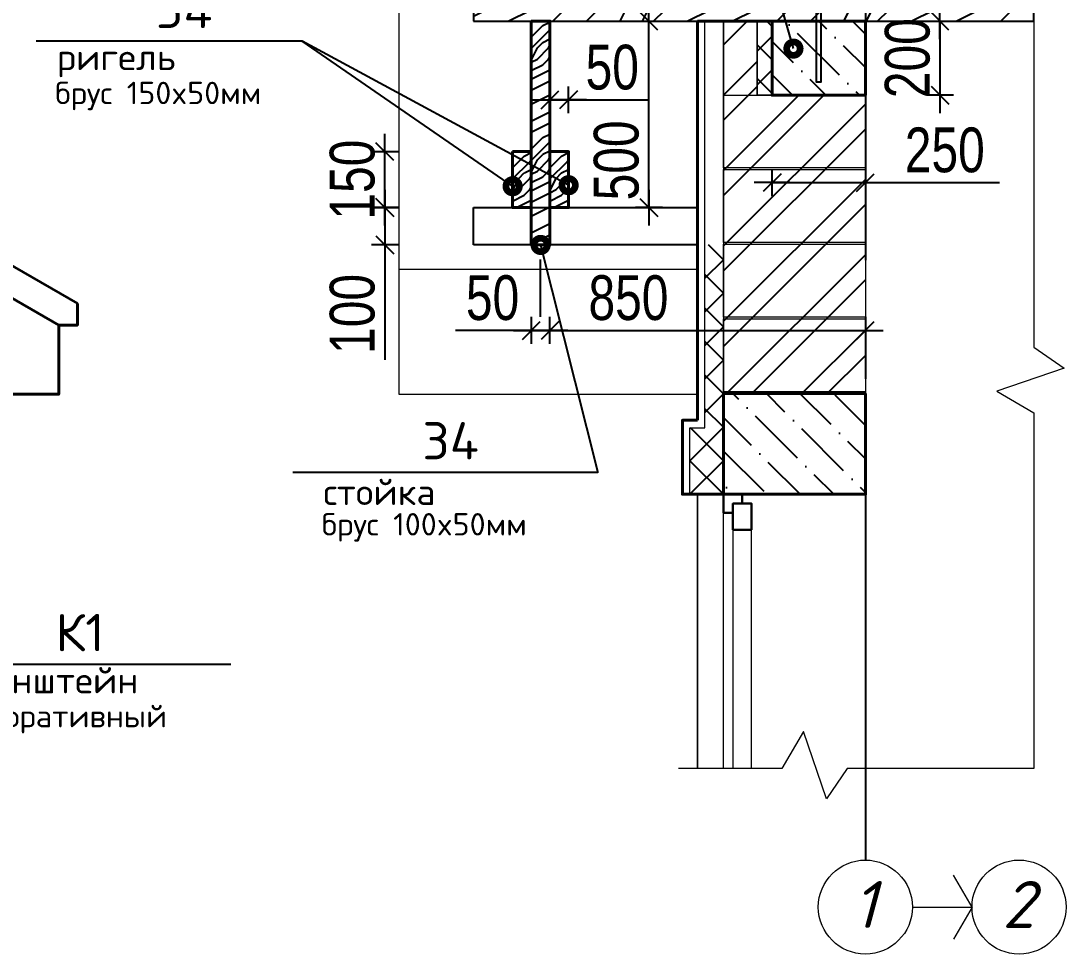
# Model space of a CAD drawing. Extents: x -12289450 to -10763036, y -7834513 to -6150123.
# Drawn here: x -10895488 to -10892687, y -7681558 to -7679057 of the extents above; entities that cross this region are included whole.
import ezdxf

# ---------------------------------------------------------------- set-up
doc = ezdxf.new("R2010")
doc.units = 0
doc.header["$LTSCALE"] = 25
doc.header["$PDMODE"] = 35
doc.linetypes.add('CENTER', pattern=[50.8, 31.75, -6.35, 6.35, -6.35])
doc.layers.get('DefPoints').update_dxf_attribs({"color": 10, "lineweight": 30})
for name, color, linetype in [('004-ВСПЛИНИИ', 15, 'Continuous'), ('005-РАЗМЕРЫ', 252, 'Continuous'), ('008-ШТРИХОВКА', 252, 'Continuous'), ('014-ОСИ', 251, 'CENTER'), ('Annotation - Text', 7, 'Continuous'), ('Крыши', 7, 'Continuous'), ('Примечания', 7, 'Continuous')]:
    doc.layers.add(name, color=color, linetype=linetype)
doc.layers.add('Окна ArchiCAD_Ном._пера__3', color=7, linetype='Continuous', lineweight=15, true_color=0xff6600)
for name, color, linetype, lineweight in [('Стена', 7, 'Continuous', 5), ('СТЕНЫ', 5, 'Continuous', 40), ('тонкий', 114, 'Continuous', 20)]:
    doc.layers.add(name, color=color, linetype=linetype, lineweight=lineweight)
doc.styles.add('gismo', font='isocpeui.ttf')
doc.styles.add('ROMANT', font='romant.shx', dxfattribs={"height": 2})
doc.styles.get("Standard").update_dxf_attribs({"font": 'arial.ttf'})
doc.styles.add('TXT0', font='txt', dxfattribs={"width": 0.8})
doc.dimstyles.new('Копия 3 РАЗМЕРЫ 3', dxfattribs={"dimscale": 30, "dimtxt": 4, "dimasz": 0.08, "dimexe": 0, "dimexo": 0, "dimgap": 0.9, "dimtad": 1, "dimdec": 0, "dimzin": 0, "dimdsep": 46, "dimtxsty": 'TXT0', "dimblk1": 'A8MITTA', "dimblk2": 'A8MITTA', "dimsah": 1, "dimcen": 0.3, "dimse1": 1, "dimse2": 1, "dimadec": 0, "dimazin": 0, "dimtp": 6, "dimtm": 6, "dimtfac": 1, "dimtdec": 0, "dimtofl": 0, "dimtmove": 0, "dimatfit": 3, "dimldrblk": 'A8MITTA', "dimfxl": 0, "dimtolj": 1, "dimtzin": 0, "dimarcsym": 0})

# ---------------------------------------------------------------- blocks, each defined once
blk = doc.blocks.new('A8MITTA', base_point=(3180, 3140))
for p, q in [((3180, 3155), (3180, 3125)), ((3160, 3140), (3200, 3140)), ((3170, 3130), (3190, 3150))]:
    blk.add_line(p, q)
blk = doc.blocks.new('*D1175')
at = {"layer": '005-РАЗМЕРЫ', "color": 0, "lineweight": -2, "ltscale": 4, "transparency": 16777216}
for p, q in [((-10894512.5, -7679560.2), (-10894512.5, -7679655.4)), ((-10894512.5, -7679657.8), (-10894512.5, -7679965.7))]:
    blk.add_line(p, q, dxfattribs=at)
at = {"layer": 'DefPoints', "color": 0, "ltscale": 4, "transparency": 16777216}
for p in [(-10894512.5, -7679557.8), (-10894313.8, -7679557.8), (-10894313.8, -7679657.8)]:
    blk.add_point(p, dxfattribs=at)
at = {"layer": '005-РАЗМЕРЫ', "color": 0, "lineweight": -2, "ltscale": 4, "transparency": 16777216, "xscale": 2.4, "yscale": 2.4, "zscale": 2.4}
for p, rotation in [((-10894512.5, -7679557.8), 90), ((-10894512.5, -7679657.8), 270)]:
    blk.add_blockref('A8MITTA', p, dxfattribs=dict(at, rotation=rotation))
at = {"layer": '005-РАЗМЕРЫ', "color": 0, "ltscale": 4, "transparency": 16777216, "insert": (-10894599.5, -7679842.7), "char_height": 120, "attachment_point": 5, "rotation": 90, "style": 'TXT0'}
blk.add_mtext('\\A1;100', dxfattribs=at)
blk = doc.blocks.new('*D1176')
at = {"layer": '005-РАЗМЕРЫ', "color": 0, "lineweight": -2, "ltscale": 4, "transparency": 16777216}
blk.add_line((-10894512.5, -7679555.4), (-10894512.5, -7679410.2), dxfattribs=at)
at = {"layer": 'DefPoints', "color": 0, "ltscale": 4, "transparency": 16777216}
for p in [(-10894512.5, -7679407.8), (-10894428.8, -7679407.8), (-10894428.8, -7679557.8)]:
    blk.add_point(p, dxfattribs=at)
at = {"layer": '005-РАЗМЕРЫ', "color": 0, "lineweight": -2, "ltscale": 4, "transparency": 16777216, "xscale": 2.4, "yscale": 2.4, "zscale": 2.4}
for p, rotation in [((-10894512.5, -7679407.8), 90), ((-10894512.5, -7679557.8), 270)]:
    blk.add_blockref('A8MITTA', p, dxfattribs=dict(at, rotation=rotation))
at = {"layer": '005-РАЗМЕРЫ', "color": 0, "ltscale": 4, "transparency": 16777216, "insert": (-10894599.5, -7679482.8), "char_height": 120, "attachment_point": 5, "rotation": 90, "style": 'TXT0'}
blk.add_mtext('\\A1;150', dxfattribs=at)
blk = doc.blocks.new('*D1177')
at = {"layer": '005-РАЗМЕРЫ', "color": 0, "lineweight": -2, "ltscale": 4, "transparency": 16777216}
blk.add_line((-10894067.9, -7679886.9), (-10893227.7, -7679886.9), dxfattribs=at)
at = {"layer": 'DefPoints', "color": 0, "ltscale": 4, "transparency": 16777216}
for p in [(-10894070.3, -7679657.8), (-10893225.3, -7679657.8), (-10893225.3, -7679886.9)]:
    blk.add_point(p, dxfattribs=at)
at = {"layer": '005-РАЗМЕРЫ', "color": 0, "lineweight": -2, "ltscale": 4, "transparency": 16777216, "xscale": 2.4, "yscale": 2.4, "zscale": 2.4, "rotation": 180}
blk.add_blockref('A8MITTA', (-10894070.3, -7679886.9), dxfattribs=at)
at = {"layer": '005-РАЗМЕРЫ', "color": 0, "lineweight": -2, "ltscale": 4, "transparency": 16777216, "xscale": 2.4, "yscale": 2.4, "zscale": 2.4}
blk.add_blockref('A8MITTA', (-10893225.3, -7679886.9), dxfattribs=at)
at = {"layer": '005-РАЗМЕРЫ', "color": 0, "ltscale": 4, "transparency": 16777216, "insert": (-10893860, -7679799.9), "char_height": 120, "attachment_point": 5, "style": 'TXT0'}
blk.add_mtext('\\A1;850', dxfattribs=at)
blk = doc.blocks.new('*D1178')
at = {"layer": '005-РАЗМЕРЫ', "color": 0, "lineweight": -2, "ltscale": 4, "transparency": 16777216}
for p, q in [((-10894072.7, -7679269), (-10894075.1, -7679269)), ((-10894017.9, -7679269), (-10893804.4, -7679269))]:
    blk.add_line(p, q, dxfattribs=at)
at = {"layer": 'DefPoints', "color": 0, "ltscale": 4, "transparency": 16777216}
for p in [(-10894020.3, -7679269), (-10894020.3, -7679315.9), (-10894070.3, -7679387.6)]:
    blk.add_point(p, dxfattribs=at)
at = {"layer": '005-РАЗМЕРЫ', "color": 0, "lineweight": -2, "ltscale": 4, "transparency": 16777216, "xscale": 2.4, "yscale": 2.4, "zscale": 2.4}
blk.add_blockref('A8MITTA', (-10894070.3, -7679269), dxfattribs=at)
at = {"layer": '005-РАЗМЕРЫ', "color": 0, "lineweight": -2, "ltscale": 4, "transparency": 16777216, "xscale": 2.4, "yscale": 2.4, "zscale": 2.4, "rotation": 180}
blk.add_blockref('A8MITTA', (-10894020.3, -7679269), dxfattribs=at)
at = {"layer": '005-РАЗМЕРЫ', "color": 0, "ltscale": 4, "transparency": 16777216, "insert": (-10893903.4, -7679182), "char_height": 120, "attachment_point": 5, "style": 'TXT0'}
blk.add_mtext('\\A1;50', dxfattribs=at)
blk = doc.blocks.new('*D1179')
at = {"layer": '005-РАЗМЕРЫ', "color": 0, "lineweight": -2, "ltscale": 4, "transparency": 16777216}
for p, q in [((-10894122.7, -7679886.9), (-10894323.1, -7679886.9)), ((-10894067.9, -7679886.9), (-10894065.5, -7679886.9))]:
    blk.add_line(p, q, dxfattribs=at)
at = {"layer": 'DefPoints', "color": 0, "ltscale": 4, "transparency": 16777216}
for p in [(-10894120.3, -7679886.9), (-10894120.3, -7679985.3), (-10894070.3, -7680057)]:
    blk.add_point(p, dxfattribs=at)
at = {"layer": '005-РАЗМЕРЫ', "color": 0, "lineweight": -2, "ltscale": 4, "transparency": 16777216, "xscale": 2.4, "yscale": 2.4, "zscale": 2.4}
blk.add_blockref('A8MITTA', (-10894120.3, -7679886.9), dxfattribs=at)
at = {"layer": '005-РАЗМЕРЫ', "color": 0, "lineweight": -2, "ltscale": 4, "transparency": 16777216, "xscale": 2.4, "yscale": 2.4, "zscale": 2.4, "rotation": 180}
blk.add_blockref('A8MITTA', (-10894070.3, -7679886.9), dxfattribs=at)
at = {"layer": '005-РАЗМЕРЫ', "color": 0, "ltscale": 4, "transparency": 16777216, "insert": (-10894224.1, -7679799.9), "char_height": 120, "attachment_point": 5, "style": 'TXT0'}
blk.add_mtext('\\A1;50', dxfattribs=at)
blk = doc.blocks.new('*D1180')
at = {"layer": '005-РАЗМЕРЫ', "color": 0, "lineweight": -2, "ltscale": 4, "transparency": 16777216}
blk.add_line((-10893805.1, -7679555.4), (-10893805.1, -7679060.5), dxfattribs=at)
at = {"layer": 'DefPoints', "color": 0, "ltscale": 4, "transparency": 16777216}
for p in [(-10893904.2, -7679058.1), (-10893805.1, -7679058.1), (-10893904.2, -7679557.8)]:
    blk.add_point(p, dxfattribs=at)
at = {"layer": '005-РАЗМЕРЫ', "color": 0, "lineweight": -2, "ltscale": 4, "transparency": 16777216, "xscale": 2.4, "yscale": 2.4, "zscale": 2.4}
for p, rotation in [((-10893805.1, -7679058.1), 90), ((-10893805.1, -7679557.8), 270)]:
    blk.add_blockref('A8MITTA', p, dxfattribs=dict(at, rotation=rotation))
at = {"layer": '005-РАЗМЕРЫ', "color": 0, "ltscale": 4, "transparency": 16777216, "insert": (-10893892.1, -7679431.2), "char_height": 120, "attachment_point": 5, "rotation": 90, "style": 'TXT0'}
blk.add_mtext('\\A1;500', dxfattribs=at)
blk = doc.blocks.new('*D1182')
at = {"layer": '005-РАЗМЕРЫ', "color": 0, "lineweight": -2, "ltscale": 4, "transparency": 16777216}
blk.add_line((-10893025.4, -7679060.5), (-10893025.4, -7679254.1), dxfattribs=at)
at = {"layer": 'DefPoints', "color": 0, "ltscale": 4, "transparency": 16777216}
for p in [(-10893257.7, -7679058.1), (-10893257.7, -7679256.5), (-10893025.4, -7679256.5)]:
    blk.add_point(p, dxfattribs=at)
at = {"layer": '005-РАЗМЕРЫ', "color": 0, "lineweight": -2, "ltscale": 4, "transparency": 16777216, "xscale": 2.4, "yscale": 2.4, "zscale": 2.4}
for p, rotation in [((-10893025.4, -7679058.1), 90), ((-10893025.4, -7679256.5), 270)]:
    blk.add_blockref('A8MITTA', p, dxfattribs=dict(at, rotation=rotation))
at = {"layer": '005-РАЗМЕРЫ', "color": 0, "ltscale": 4, "transparency": 16777216, "insert": (-10893112.4, -7679157.3), "char_height": 120, "attachment_point": 5, "rotation": 90, "style": 'TXT0'}
blk.add_mtext('\\A1;200', dxfattribs=at)
blk = doc.blocks.new('*D1183')
at = {"layer": '005-РАЗМЕРЫ', "color": 0, "lineweight": -2, "ltscale": 4, "transparency": 16777216}
for p, q in [((-10893472.9, -7679490.9), (-10893227.7, -7679490.9)), ((-10893225.3, -7679490.9), (-10892865.5, -7679490.9))]:
    blk.add_line(p, q, dxfattribs=at)
at = {"layer": 'DefPoints', "color": 0, "ltscale": 4, "transparency": 16777216}
for p in [(-10893475.3, -7679256.5), (-10893225.3, -7679256.5), (-10893225.3, -7679490.9)]:
    blk.add_point(p, dxfattribs=at)
at = {"layer": '005-РАЗМЕРЫ', "color": 0, "lineweight": -2, "ltscale": 4, "transparency": 16777216, "xscale": 2.4, "yscale": 2.4, "zscale": 2.4, "rotation": 180}
blk.add_blockref('A8MITTA', (-10893475.3, -7679490.9), dxfattribs=at)
at = {"layer": '005-РАЗМЕРЫ', "color": 0, "lineweight": -2, "ltscale": 4, "transparency": 16777216, "xscale": 2.4, "yscale": 2.4, "zscale": 2.4}
blk.add_blockref('A8MITTA', (-10893225.3, -7679490.9), dxfattribs=at)
at = {"layer": '005-РАЗМЕРЫ', "color": 0, "ltscale": 4, "transparency": 16777216, "insert": (-10893012.5, -7679403.9), "char_height": 120, "attachment_point": 5, "style": 'TXT0'}
blk.add_mtext('\\A1;250', dxfattribs=at)

msp = doc.modelspace()

# ---------------------------------------------------------------- hatches: boundary and pattern name
at = {"layer": '008-ШТРИХОВКА'}
h = msp.add_hatch(dxfattribs=at)
h.set_pattern_fill('WOODFACE', color=251, scale=600, style=0, pattern_type=2)
h.set_pattern_definition([(0, (12454036.9, 6535571.3), (600, 600), [30, -570]), (90, (12454276.9, 6535781.3), (-600, 600), [60, -540]), (45, (12454156.9, 6535721.32), (7e-14, 600), [42.42, -127.26, 42.42, -84.84, 297, -254.5881374]), (45, (12454006.9, 6535541.32), (7e-14, 600), [42.426, -84.852, 42.426, -678.824137]), (45, (12454216.9, 6535601.32), (7e-14, 600), [42.426, -806.102137]), (45, (12454276.9, 6535571.32), (7e-14, 600), [42.426, -806.102137]), (45, (12454186.9, 6535631.32), (7e-14, 600), [42.426, -806.102137]), (45, (12454156.9, 6535661.32), (7e-14, 600), [84.852, -763.676137]), (45, (12454306.9, 6536111.32), (7e-14, 600), [84.852, -763.676137]), (45, (12454096.9, 6535691.32), (7e-14, 600), [169.704, -678.824137]), (45, (12454066.9, 6535721.32), (7e-14, 600), [169.704, -678.824137]), (45, (12454456.9, 6535901.32), (7e-14, 600), [169.704, -678.824137]), (45, (12454036.9, 6535781.32), (7e-14, 600), [127.2792, -721.248937]), (45, (12453916.9, 6535871.32), (7e-14, 600), [127.2792, -721.248937]), (45, (12453976.9, 6535811.32), (7e-14, 600), [127.2792, -721.248937]), (45, (12454366.9, 6535991.32), (7e-14, 600), [212.13204, -636.396097]), (45, (12454306.9, 6536021.32), (7e-14, 600), [212.13204, -636.396097]), (45, (12454366.9, 6535871.32), (7e-14, 600), [296.984848, -551.543289]), (26.5650512, (12454096.9, 6535631.32), (600, 2e-07), [67.082034, -1274.558748]), (26.5650512, (12454216.9, 6535811.32), (600, 2e-07), [67.082034, -1274.558748]), (26.5650512, (12454186.9, 6535751.32), (600, 2e-07), [67.082034, -1274.558748]), (26.5650512, (12454066.9, 6535571.32), (600, 2e-07), [134.16408, -1207.476706]), (26.5650512, (12454186.9, 6535841.32), (600, 2e-07), [201.246118, -1140.394669]), (26.5650512, (12454126.9, 6535871.32), (600, 2e-07), [268.328157, -1073.312629]), (26.5650512, (12454066.9, 6535901.32), (600, 2e-07), [268.328157, -1073.312629]), (26.5650512, (12453976.9, 6536081.32), (600, 2e-07), [268.328157, -1073.312629]), (26.5650512, (12453976.9, 6536021.32), (600, 2e-07), [335.4102, -1006.230586]), (26.5650512, (12454006.9, 6535961.32), (600, 2e-07), [335.4102, -1006.230586]), (63.4349488, (12454216.9, 6535721.32), (3e-08, 600), [67.082034, -1274.558748]), (63.4349488, (12454126.9, 6535661.32), (3e-08, 600), [67.082034, -1274.558748]), (63.4349488, (12454036.9, 6535571.32), (3e-08, 600), [134.16408, -1207.476706]), (63.4349488, (12454216.9, 6535661.32), (3e-08, 600), [134.16408, -1207.476706]), (63.4349488, (12453976.9, 6535541.32), (3e-08, 600), [201.246118, -1140.394669]), (63.4349488, (12453916.9, 6535541.32), (3e-08, 600), [268.328157, -1073.312629]), (63.4349488, (12454456.9, 6535571.32), (3e-08, 600), [268.328157, -1073.312629]), (63.4349488, (12454246.9, 6535631.32), (3e-08, 600), [268.328157, -1073.312629]), (63.4349488, (12454366.9, 6535571.32), (3e-08, 600), [335.4102, -1006.230586]), (63.4349488, (12454306.9, 6535601.32), (3e-08, 600), [335.4102, -1006.230586])])
h.paths.add_polyline_path([(-10892774.2, -7679058.1), (-10892774.2, -7678858.1), (-10894275.3, -7678858.1), (-10894275.3, -7679058.1)])
h = msp.add_hatch(dxfattribs=at)
h.set_pattern_fill('WOODFACE', color=251, scale=300, style=0, pattern_type=2)
h.set_pattern_definition([(0, (780035.8, -571905.22), (300, 300), [15, -285]), (90, (780155.8, -571800.22), (-300, 300), [30, -270]), (45, (780095.8, -571830.22), (3e-14, 300), [21.21, -63.63, 21.21, -42.42, 148.5, -127.2940687]), (45, (780020.8, -571920.22), (3e-14, 300), [21.213, -42.426, 21.213, -339.4120686]), (45, (780125.8, -571890.22), (3e-14, 300), [21.213, -403.0510686]), (45, (780155.8, -571905.22), (3e-14, 300), [21.213, -403.0510686]), (45, (780110.8, -571875.22), (3e-14, 300), [21.213, -403.0510686]), (45, (780095.8, -571860.22), (3e-14, 300), [42.426, -381.8380686]), (45, (780170.8, -571635.22), (3e-14, 300), [42.426, -381.8380686]), (45, (780065.8, -571845.22), (3e-14, 300), [84.852, -339.4120686]), (45, (780050.8, -571830.22), (3e-14, 300), [84.852, -339.4120686]), (45, (780245.8, -571740.22), (3e-14, 300), [84.852, -339.4120686]), (45, (780035.8, -571800.22), (3e-14, 300), [63.6396, -360.6244686]), (45, (779975.8, -571755.22), (3e-14, 300), [63.6396, -360.6244686]), (45, (780005.8, -571785.22), (3e-14, 300), [63.6396, -360.6244686]), (45, (780200.8, -571695.22), (3e-14, 300), [106.06602, -318.1980486]), (45, (780170.8, -571680.22), (3e-14, 300), [106.06602, -318.1980486]), (45, (780200.8, -571755.22), (3e-14, 300), [148.492424, -275.7716445]), (26.5650512, (780065.8, -571875.22), (300, 1e-07), [33.541017, -637.279374]), (26.5650512, (780125.8, -571785.22), (300, 1e-07), [33.541017, -637.279374]), (26.5650512, (780110.8, -571815.22), (300, 1e-07), [33.541017, -637.279374]), (26.5650512, (780050.8, -571905.22), (300, 1e-07), [67.08204, -603.738353]), (26.5650512, (780110.8, -571770.22), (300, 1e-07), [100.623059, -570.197334]), (26.5650512, (780080.8, -571755.22), (300, 1e-07), [134.1640785, -536.6563146]), (26.5650512, (780050.8, -571740.22), (300, 1e-07), [134.1640785, -536.6563146]), (26.5650512, (780005.8, -571650.22), (300, 1e-07), [134.1640785, -536.6563146]), (26.5650512, (780005.8, -571680.22), (300, 1e-07), [167.7051, -503.115293]), (26.5650512, (780020.8, -571710.22), (300, 1e-07), [167.7051, -503.115293]), (63.4349488, (780125.8, -571830.22), (2e-08, 300), [33.541017, -637.279374]), (63.4349488, (780080.8, -571860.22), (2e-08, 300), [33.541017, -637.279374]), (63.4349488, (780035.8, -571905.22), (2e-08, 300), [67.08204, -603.738353]), (63.4349488, (780125.8, -571860.22), (2e-08, 300), [67.08204, -603.738353]), (63.4349488, (780005.8, -571920.22), (2e-08, 300), [100.623059, -570.197334]), (63.4349488, (779975.8, -571920.22), (2e-08, 300), [134.1640785, -536.6563146]), (63.4349488, (780245.8, -571905.22), (2e-08, 300), [134.1640785, -536.6563146]), (63.4349488, (780140.8, -571875.22), (2e-08, 300), [134.1640785, -536.6563146]), (63.4349488, (780200.8, -571905.22), (2e-08, 300), [167.7051, -503.115293]), (63.4349488, (780170.8, -571890.22), (2e-08, 300), [167.7051, -503.115293])])
h.paths.add_polyline_path([(-10894070.3, -7679657.8), (-10894070.3, -7679058.1), (-10894120.3, -7679058.1), (-10894120.3, -7679657.8)])
at = {"layer": '008-ШТРИХОВКА', "lineweight": 25, "ltscale": 4}
h = msp.add_hatch(dxfattribs=at)
h.set_pattern_fill('ANSI32', color=256, scale=15, style=0)
h.set_pattern_definition([(45, (-10893605.31, -7679458.15), (-101.028, 101.028), []), (45, (-10893537.96, -7679458.15), (-101.028, 101.028), [])])
h.paths.add_polyline_path([(-10893605.3, -7679058.1), (-10893605.3, -7680055.3), (-10893225.3, -7680057), (-10893225.3, -7679256.5), (-10893515.3, -7679256.5), (-10893515.3, -7679058.1)])
at = {"layer": '008-ШТРИХОВКА', "ltscale": 4}
h = msp.add_hatch(dxfattribs=at)
h.set_pattern_fill('ANSI37', color=256, scale=20, style=0)
h.set_pattern_definition([(45, (-11281049.97, -7028375.99), (-44.9012806, 44.9012806), []), (135, (-11281049.97, -7028375.99), (-44.9012806, -44.9012806), [])])
h.paths.add_polyline_path([(-10893475.3, -7679058.1), (-10893515.3, -7679058.1), (-10893515.3, -7679258.1), (-10893475.3, -7679258.1)])
h = msp.add_hatch(dxfattribs=at)
h.set_pattern_fill('ANSI36', color=256, scale=20, angle=90, style=0)
h.set_pattern_definition([(135, (-311.45, 599.666), (-123.47852166, 33.67596045), [158.75, -31.75, 0, -31.75])])
h.paths.add_polyline_path([(-10893225.3, -7679058.1), (-10893475.3, -7679058.1), (-10893475.3, -7679256.5), (-10893225.3, -7679256.5)])
at = {"layer": '008-ШТРИХОВКА'}
h = msp.add_hatch(dxfattribs=at)
h.set_pattern_fill('WOODFACE', color=251, scale=300, style=0, pattern_type=2)
h.set_pattern_definition([(0, (779985.8, -572254.9), (300, 300), [15, -285]), (90, (780105.8, -572149.9), (-300, 300), [30, -270]), (45, (780045.8, -572179.9), (3e-14, 300), [21.21, -63.63, 21.21, -42.42, 148.5, -127.2940687]), (45, (779970.8, -572269.9), (3e-14, 300), [21.213, -42.426, 21.213, -339.4120686]), (45, (780075.8, -572239.9), (3e-14, 300), [21.213, -403.0510686]), (45, (780105.8, -572254.9), (3e-14, 300), [21.213, -403.0510686]), (45, (780060.8, -572224.9), (3e-14, 300), [21.213, -403.0510686]), (45, (780045.8, -572209.9), (3e-14, 300), [42.426, -381.8380686]), (45, (780120.8, -571984.9), (3e-14, 300), [42.426, -381.8380686]), (45, (780015.8, -572194.9), (3e-14, 300), [84.852, -339.4120686]), (45, (780000.8, -572179.9), (3e-14, 300), [84.852, -339.4120686]), (45, (780195.8, -572089.9), (3e-14, 300), [84.852, -339.4120686]), (45, (779985.8, -572149.9), (3e-14, 300), [63.6396, -360.6244686]), (45, (779925.8, -572104.9), (3e-14, 300), [63.6396, -360.6244686]), (45, (779955.8, -572134.9), (3e-14, 300), [63.6396, -360.6244686]), (45, (780150.8, -572044.9), (3e-14, 300), [106.06602, -318.1980486]), (45, (780120.8, -572029.9), (3e-14, 300), [106.06602, -318.1980486]), (45, (780150.8, -572104.9), (3e-14, 300), [148.492424, -275.7716445]), (26.5650512, (780015.8, -572224.89), (300, 1e-07), [33.541017, -637.279374]), (26.5650512, (780075.8, -572134.89), (300, 1e-07), [33.541017, -637.279374]), (26.5650512, (780060.8, -572164.89), (300, 1e-07), [33.541017, -637.279374]), (26.5650512, (780000.8, -572254.89), (300, 1e-07), [67.08204, -603.738353]), (26.5650512, (780060.8, -572119.89), (300, 1e-07), [100.623059, -570.197334]), (26.5650512, (780030.8, -572104.89), (300, 1e-07), [134.1640785, -536.6563146]), (26.5650512, (780000.8, -572089.89), (300, 1e-07), [134.1640785, -536.6563146]), (26.5650512, (779955.8, -571999.89), (300, 1e-07), [134.1640785, -536.6563146]), (26.5650512, (779955.8, -572029.89), (300, 1e-07), [167.7051, -503.115293]), (26.5650512, (779970.8, -572059.89), (300, 1e-07), [167.7051, -503.115293]), (63.4349488, (780075.8, -572179.89), (2e-08, 300), [33.541017, -637.279374]), (63.4349488, (780030.8, -572209.89), (2e-08, 300), [33.541017, -637.279374]), (63.4349488, (779985.8, -572254.89), (2e-08, 300), [67.08204, -603.738353]), (63.4349488, (780075.8, -572209.89), (2e-08, 300), [67.08204, -603.738353]), (63.4349488, (779955.8, -572269.89), (2e-08, 300), [100.623059, -570.197334]), (63.4349488, (779925.8, -572269.89), (2e-08, 300), [134.1640785, -536.6563146]), (63.4349488, (780195.8, -572254.89), (2e-08, 300), [134.1640785, -536.6563146]), (63.4349488, (780090.8, -572224.89), (2e-08, 300), [134.1640785, -536.6563146]), (63.4349488, (780150.8, -572254.89), (2e-08, 300), [167.7051, -503.115293]), (63.4349488, (780120.8, -572239.89), (2e-08, 300), [167.7051, -503.115293])])
h.paths.add_polyline_path([(-10894120.3, -7679557.8), (-10894120.3, -7679407.8), (-10894170.3, -7679407.8), (-10894170.3, -7679557.8)])
h = msp.add_hatch(dxfattribs=at)
h.set_pattern_fill('WOODFACE', color=251, scale=300, style=0, pattern_type=2)
h.set_pattern_definition([(0, (780085.8, -572254.9), (300, 300), [15, -285]), (90, (780205.8, -572149.9), (-300, 300), [30, -270]), (45, (780145.8, -572179.9), (3e-14, 300), [21.21, -63.63, 21.21, -42.42, 148.5, -127.2940687]), (45, (780070.8, -572269.9), (3e-14, 300), [21.213, -42.426, 21.213, -339.4120686]), (45, (780175.8, -572239.9), (3e-14, 300), [21.213, -403.0510686]), (45, (780205.8, -572254.9), (3e-14, 300), [21.213, -403.0510686]), (45, (780160.8, -572224.9), (3e-14, 300), [21.213, -403.0510686]), (45, (780145.8, -572209.9), (3e-14, 300), [42.426, -381.8380686]), (45, (780220.8, -571984.9), (3e-14, 300), [42.426, -381.8380686]), (45, (780115.8, -572194.9), (3e-14, 300), [84.852, -339.4120686]), (45, (780100.8, -572179.9), (3e-14, 300), [84.852, -339.4120686]), (45, (780295.8, -572089.9), (3e-14, 300), [84.852, -339.4120686]), (45, (780085.8, -572149.9), (3e-14, 300), [63.6396, -360.6244686]), (45, (780025.8, -572104.9), (3e-14, 300), [63.6396, -360.6244686]), (45, (780055.8, -572134.9), (3e-14, 300), [63.6396, -360.6244686]), (45, (780250.8, -572044.9), (3e-14, 300), [106.06602, -318.1980486]), (45, (780220.8, -572029.9), (3e-14, 300), [106.06602, -318.1980486]), (45, (780250.8, -572104.9), (3e-14, 300), [148.492424, -275.7716445]), (26.5650512, (780115.8, -572224.89), (300, 1e-07), [33.541017, -637.279374]), (26.5650512, (780175.8, -572134.89), (300, 1e-07), [33.541017, -637.279374]), (26.5650512, (780160.8, -572164.89), (300, 1e-07), [33.541017, -637.279374]), (26.5650512, (780100.8, -572254.89), (300, 1e-07), [67.08204, -603.738353]), (26.5650512, (780160.8, -572119.89), (300, 1e-07), [100.623059, -570.197334]), (26.5650512, (780130.8, -572104.89), (300, 1e-07), [134.1640785, -536.6563146]), (26.5650512, (780100.8, -572089.89), (300, 1e-07), [134.1640785, -536.6563146]), (26.5650512, (780055.8, -571999.89), (300, 1e-07), [134.1640785, -536.6563146]), (26.5650512, (780055.8, -572029.89), (300, 1e-07), [167.7051, -503.115293]), (26.5650512, (780070.8, -572059.89), (300, 1e-07), [167.7051, -503.115293]), (63.4349488, (780175.8, -572179.89), (2e-08, 300), [33.541017, -637.279374]), (63.4349488, (780130.8, -572209.89), (2e-08, 300), [33.541017, -637.279374]), (63.4349488, (780085.8, -572254.89), (2e-08, 300), [67.08204, -603.738353]), (63.4349488, (780175.8, -572209.89), (2e-08, 300), [67.08204, -603.738353]), (63.4349488, (780055.8, -572269.89), (2e-08, 300), [100.623059, -570.197334]), (63.4349488, (780025.8, -572269.89), (2e-08, 300), [134.1640785, -536.6563146]), (63.4349488, (780295.8, -572254.89), (2e-08, 300), [134.1640785, -536.6563146]), (63.4349488, (780190.8, -572224.89), (2e-08, 300), [134.1640785, -536.6563146]), (63.4349488, (780250.8, -572254.89), (2e-08, 300), [167.7051, -503.115293]), (63.4349488, (780220.8, -572239.89), (2e-08, 300), [167.7051, -503.115293])])
h.paths.add_polyline_path([(-10894020.3, -7679557.8), (-10894020.3, -7679407.8), (-10894070.3, -7679407.8), (-10894070.3, -7679557.8)])
at = {"layer": '008-ШТРИХОВКА', "ltscale": 4}
h = msp.add_hatch(dxfattribs=at)
h.set_pattern_fill('ANSI37', color=256, scale=20, style=0)
h.set_pattern_definition([(45, (-10893695.3, -7680326.14), (-44.901, 44.901), []), (135, (-10893695.3, -7680326.14), (-44.901, -44.901), [])])
h.paths.add_polyline_path([(-10893655.3, -7679657.8), (-10893655.3, -7680147.8), (-10893695.3, -7680147.8), (-10893695.3, -7680326.1), (-10893605.3, -7680324.4), (-10893605.3, -7679657.8)])
h = msp.add_hatch(dxfattribs=at)
h.set_pattern_fill('ANSI36', color=256, scale=20, angle=90, style=0)
h.set_pattern_definition([(135, (-311.45, 0), (-123.47852166, 33.67596045), [158.75, -31.75, 0, -31.75])])
h.paths.add_polyline_path([(-10893225.3, -7680056.1), (-10893225.3, -7680326.1), (-10893605.3, -7680326.1), (-10893605.3, -7680056.1)])

# ---------------------------------------------------------------- linework, layer by layer
at = {"lineweight": 25, "ltscale": 20}
for p, q in [((-10893417.9, -7679131.7), (-10893678.9, -7678214.3)), ((-10894734.5, -7679111.8), (-10895446.5, -7679111.8)), ((-10894170.3, -7679500.5), (-10894734.5, -7679111.8)), ((-10894020.3, -7679497.8), (-10894734.5, -7679111.8)), ((-10894095.3, -7679657.8), (-10893942, -7680267.8)), ((-10893942, -7680267.8), (-10894759.5, -7680267.8)), ((-10894925, -7680781.9), (-10895703.2, -7680781.9))]:
    msp.add_line(p, q, dxfattribs=at)
at = {"lineweight": 25, "ltscale": 20, "const_width": 36}
for points in [[(-10893426.9, -7679132.5, -1), (-10893409, -7679130.9, -1)], [(-10894179.3, -7679501.3, -1), (-10894161.3, -7679499.8, -1)], [(-10894029.3, -7679498.5, -1), (-10894011.3, -7679497, -1)], [(-10894104.3, -7679658.6, -1), (-10894086.3, -7679657, -1)]]:
    msp.add_lwpolyline(points, format="xyb", close=True, dxfattribs=at)
at = {"layer": '004-ВСПЛИНИИ', "color": 0, "lineweight": 0}
for points in [[(-10892774.2, -7678457), (-10892774.2, -7679932.2), (-10892692.8, -7679988.3), (-10892873.2, -7680049.9), (-10892774.2, -7680107.8), (-10892774.2, -7681061.2)], [(-10892774.2, -7681061.2), (-10893273.7, -7681061.2), (-10893329.8, -7681142.6), (-10893391.4, -7680962.2), (-10893449.3, -7681061.2), (-10893725.5, -7681061.2)]]:
    msp.add_lwpolyline(points, dxfattribs=at)
at = {"layer": '005-РАЗМЕРЫ', "color": 6, "ltscale": 5}
msp.add_lwpolyline([(-10893357.1, -7678835.5), (-10893357.1, -7679221), (-10893357.1, -7679221), (-10893343.5, -7679221), (-10893343.5, -7678835.5), (-10893357.1, -7678835.5)], dxfattribs=at)
at = {"layer": '008-ШТРИХОВКА', "ltscale": 3}
msp.add_lwpolyline([(-10894095.3, -7679850.9), (-10894095.3, -7679696.9)], dxfattribs=at)
at = {"layer": '014-ОСИ'}
for points in [[(-10893225.3, -7678905.3), (-10893225.3, -7681306.4)], [(-10893225.3, -7680861), (-10893225.3, -7681306.4)]]:
    msp.add_lwpolyline(points, dxfattribs=at)
at = {"layer": 'Annotation - Text', "color": 0, "lineweight": 20}
for points in [[(-10892939.5, -7681432.4), (-10892988.9, -7681346.8)], [(-10893099.3, -7681432.4), (-10892939.5, -7681432.4)], [(-10892939.5, -7681432.4), (-10892988.9, -7681518.1)]]:
    msp.add_lwpolyline(points, dxfattribs=at)
for centre in [(-10893225.3, -7681432.4), (-10892813.5, -7681432.4)]:
    msp.add_circle(centre, 126, dxfattribs=at)
at = {"layer": 'Крыши', "lineweight": 35, "ltscale": 3}
msp.add_line((-10897636.2, -7678573.5), (-10895386.2, -7679872.6), dxfattribs=at)
at = {"layer": 'Крыши', "color": 12, "lineweight": 9}
msp.add_line((-10894475.3, -7678573.5), (-10894475.3, -7680057.8), dxfattribs=at)
at = {"layer": 'Крыши', "lineweight": 35, "ltscale": 3}
msp.add_lwpolyline([(-10897636.2, -7678486.9), (-10895336.2, -7679814.8)], dxfattribs=at)
at = {"layer": 'Крыши', "lineweight": 40, "ltscale": 3}
for points in [[(-10894120.3, -7679058.1), (-10894070.3, -7679058.1), (-10894070.3, -7679657.8), (-10894120.3, -7679657.8)], [(-10894170.3, -7679407.8), (-10894120.3, -7679407.8), (-10894120.3, -7679557.8), (-10894170.3, -7679557.8)], [(-10894070.3, -7679407.8), (-10894020.3, -7679407.8), (-10894020.3, -7679557.8), (-10894070.3, -7679557.8)]]:
    msp.add_lwpolyline(points, close=True, dxfattribs=at)
at = {"layer": 'Крыши', "color": 12, "lineweight": 9}
for points in [[(-10894475.3, -7679723.2), (-10893675.3, -7679723.2)], [(-10894475.3, -7680057.8), (-10893675.3, -7680057.8)]]:
    msp.add_lwpolyline(points, dxfattribs=at)
at = {"layer": 'Крыши', "lineweight": 40, "ltscale": 3}
for points in [[(-10895336.2, -7679814.8), (-10895336.2, -7679872.5), (-10895386.2, -7679872.5), (-10895386.2, -7680057.8), (-10896136.2, -7680057.8)], [(-10895336.2, -7679814.8), (-10895336.2, -7679872.5), (-10895386.2, -7679872.6), (-10895386.2, -7680057.8)]]:
    msp.add_lwpolyline(points, dxfattribs=at)
at = {"layer": 'Окна ArchiCAD_Ном._пера__3', "linetype": 'Continuous'}
for points in [[(-10893605.3, -7681059.5), (-10893605.3, -7680326.1), (-10893555.3, -7680326.1), (-10893555.3, -7680351.1)], [(-10893530.3, -7681059.5), (-10893530.3, -7680421.1), (-10893580.3, -7680421.1), (-10893580.3, -7681059.5)]]:
    msp.add_lwpolyline(points, dxfattribs=at)
at = {"layer": 'Окна ArchiCAD_Ном._пера__3', "linetype": 'Continuous', "lineweight": 30}
for points in [[(-10893605.3, -7680326.1), (-10893605.3, -7680376.1), (-10893605.3, -7680376.1), (-10893580.3, -7680376.1), (-10893580.3, -7680351.1), (-10893555.3, -7680351.1), (-10893555.3, -7680326.1)], [(-10893530.3, -7680421.1), (-10893580.3, -7680421.1), (-10893580.3, -7680351.1), (-10893530.3, -7680351.1)]]:
    msp.add_lwpolyline(points, close=True, dxfattribs=at)
at = {"layer": 'СТЕНЫ', "lineweight": 15, "ltscale": 3}
for p, q in [((-10893655.3, -7680147.8), (-10893655.3, -7679058.1)), ((-10893655.3, -7679058.1), (-10893605.3, -7679058.1)), ((-10893605.3, -7679058.1), (-10893605.3, -7680326.1))]:
    msp.add_line(p, q, dxfattribs=at)
at = {"layer": 'СТЕНЫ', "lineweight": 9, "ltscale": 3}
for p, q in [((-10893225.3, -7679256.5), (-10893225.3, -7681061.2)), ((-10893675.3, -7680326.1), (-10893675.3, -7681059.5))]:
    msp.add_line(p, q, dxfattribs=at)
at = {"layer": 'СТЕНЫ', "ltscale": 3}
for points in [[(-10893675.3, -7679058.1), (-10893225.3, -7679058.1)], [(-10893675.3, -7679058.1), (-10893675.3, -7680127.8)], [(-10893225.3, -7680056.1), (-10893225.3, -7680326.1), (-10893605.3, -7680326.1), (-10893605.3, -7680056.1), (-10893225.3, -7680056.1)], [(-10893225.3, -7680056.1), (-10893225.3, -7680326.1), (-10893605.3, -7680326.1), (-10893605.3, -7680056.1), (-10893225.3, -7680056.1)], [(-10893225.3, -7680056.1), (-10893225.3, -7680326.1), (-10893605.3, -7680326.1), (-10893605.3, -7680056.1), (-10893225.3, -7680056.1)], [(-10893225.3, -7680057.8), (-10893225.3, -7680327.8)], [(-10893225.3, -7680057.8), (-10893225.3, -7680327.8)], [(-10893675.3, -7680326.1), (-10893715.3, -7680326.1), (-10893715.3, -7680127.8), (-10893675.3, -7680127.8)], [(-10893225.3, -7680326.1), (-10893675.3, -7680326.1)]]:
    msp.add_lwpolyline(points, dxfattribs=at)
at = {"layer": 'СТЕНЫ', "lineweight": 15, "ltscale": 3}
msp.add_lwpolyline([(-10893605.3, -7679258.1), (-10893605.3, -7679058.1), (-10893553.4, -7679058.1), (-10893515.3, -7679058.1), (-10893553.4, -7679058.1), (-10893515.3, -7679058.1), (-10893515.3, -7679258.1, -16.180027)], format="xyb", dxfattribs=at)
for points in [[(-10893475.3, -7679058.1), (-10893475.3, -7679058.1), (-10893475.3, -7679256.5), (-10893515.3, -7679256.5), (-10893515.3, -7679058.1), (-10893475.3, -7679058.1)], [(-10893605.3, -7679682.8), (-10893605.3, -7680327.8)], [(-10893655.3, -7680147.8), (-10893655.3, -7679709.9)], [(-10893675.3, -7680326.1), (-10893695.3, -7680326.1), (-10893695.3, -7680147.8), (-10893655.3, -7680147.8)]]:
    msp.add_lwpolyline(points, dxfattribs=at)
at = {"layer": 'СТЕНЫ', "ltscale": 3}
msp.add_lwpolyline([(-10893225.3, -7679256.5), (-10893225.3, -7679058.1), (-10893475.3, -7679058.1), (-10893475.3, -7679256.5), (-10893225.3, -7679256.5)], close=True, dxfattribs=at)
at = {"layer": 'СТЕНЫ', "lineweight": 9, "ltscale": 4}
for points in [[(-10893225.3, -7679451.1), (-10893605.3, -7679451.1), (-10893605.3, -7679256.1), (-10893225.3, -7679256.1)], [(-10893225.3, -7679651.1), (-10893605.3, -7679651.1), (-10893605.3, -7679456.1), (-10893225.3, -7679456.1)], [(-10893225.3, -7679851.1), (-10893605.3, -7679851.1), (-10893605.3, -7679656.1), (-10893225.3, -7679656.1)], [(-10893225.3, -7680051.1), (-10893605.3, -7680051.1), (-10893605.3, -7679856.1), (-10893225.3, -7679856.1)]]:
    msp.add_lwpolyline(points, close=True, dxfattribs=at)
at = {"layer": 'СТЕНЫ', "lineweight": 9, "ltscale": 3}
for points in [[(-10893675.3, -7681059.5), (-10893675.3, -7680326.1)], [(-10893225.3, -7681061.2), (-10893225.3, -7680312.8)]]:
    msp.add_lwpolyline(points, dxfattribs=at)
at = {"layer": 'тонкий', "color": 3, "lineweight": 25}
for p, q in [((-10894275.3, -7679557.8), (-10893675.3, -7679557.8)), ((-10894275.3, -7679657.8), (-10894275.3, -7679557.8)), ((-10893675.3, -7679557.8), (-10893675.3, -7679657.8)), ((-10893675.3, -7679657.8), (-10894275.3, -7679657.8))]:
    msp.add_line(p, q, dxfattribs=at)
msp.add_lwpolyline([(-10894275.3, -7679058.1), (-10892774.2, -7679058.1), (-10892774.2, -7678858.1), (-10894275.3, -7678858.1)], close=True, dxfattribs=at)

# ---------------------------------------------------------------- texts
at = {"layer": 'Annotation - Text', "color": 0, "lineweight": 25, "char_height": 126, "attachment_point": 2, "style": 'gismo'}
for s, insert in [('1', (-10893227.3, -7681362.5)), ('2', (-10892815.5, -7681362.5))]:
    msp.add_mtext(s, dxfattribs=dict(at, insert=insert))
at = {"layer": 'Примечания', "color": 7, "attachment_point": 4}
for s, insert, char_height in [('\\A1;{\\Fsimplex|c204;ригель}', (-10895391.3, -7679163.9), 70), ('\\A1;{\\Fsimplex|c204;брус \\Fsimplex|c0;1\\Fsimplex|c204;5\\Fsimplex|c0;0x\\Fsimplex|c204;5\\Fsimplex|c0;0\\Fsimplex|c204;мм}', (-10895395.7, -7679258.7), 60), ('\\A1;{\\Fsimplex|c204;стойка}', (-10894677.6, -7680319.9), 70), ('\\A1;{\\Fsimplex|c204;брус \\Fsimplex|c0;100x\\Fsimplex|c204;5\\Fsimplex|c0;0\\Fsimplex|c204;мм}', (-10894681.9, -7680414.7), 60), ('\\A1;{\\Fsimplex|c204;кронштейн}', (-10895660.6, -7680834.1), 70), ('\\A1;{\\Fsimplex|c204;декоративный}', (-10895664.9, -7680928.8), 60)]:
    msp.add_mtext(s, dxfattribs=dict(at, insert=insert, char_height=char_height))
at = {"layer": 'Стена', "linetype": 'Continuous', "ltscale": 100, "style": 'ROMANT'}
for s, p in [('34', (-10895125.9, -7679076.6)), ('34', (-10894412.2, -7680232.6)), ('К1', (-10895395.2, -7680746.7))]:
    msp.add_text(s, height=100, dxfattribs=at).set_placement(p)

# ---------------------------------------------------------------- dimensions: what is measured, and where the dimension line sits
at = {"layer": '005-РАЗМЕРЫ', "ltscale": 4}
for base, p1, p2, angle, picture, middle in [((-10893805.1, -7679058.1), (-10893904.2, -7679557.8), (-10893904.2, -7679058.1), 90, '*D1180', (-10893805.1, -7679431.2)), ((-10894512.5, -7679407.8), (-10894428.8, -7679557.8), (-10894428.8, -7679407.8), 90, '*D1176', (-10894512.5, -7679482.8)), ((-10894512.5, -7679557.8), (-10894313.8, -7679657.8), (-10894313.8, -7679557.8), 90, '*D1175', (-10894512.5, -7679842.7)), ((-10894120.3, -7679886.9), (-10894070.3, -7680057), (-10894120.3, -7679985.3), 180, '*D1179', (-10894224.1, -7679886.9))]:
    dim = msp.add_linear_dim(base=base, p1=p1, p2=p2, angle=angle, dimstyle='Копия 3 РАЗМЕРЫ 3', dxfattribs=at)
    dim.commit()
    dim.dimension.update_dxf_attribs({"geometry": picture, "text_midpoint": middle, "dimtype": 160})
dim = msp.add_linear_dim(base=(-10893025.4, -7679256.5), p1=(-10893257.7, -7679058.1), p2=(-10893257.7, -7679256.5), angle=90, text='200', dimstyle='Копия 3 РАЗМЕРЫ 3', override={"dimlfac": 1, "dimtxsty": 'TXT0', "dimtolj": 1}, dxfattribs=at)
dim.commit()
dim.dimension.update_dxf_attribs({"geometry": '*D1182', "text_midpoint": (-10893025.4, -7679157.3), "dimtype": 160})
for base, p1, p2, picture, middle in [((-10894020.3, -7679269), (-10894070.3, -7679387.6), (-10894020.3, -7679315.9), '*D1178', (-10893903.4, -7679269)), ((-10893225.3, -7679490.9), (-10893475.3, -7679256.5), (-10893225.3, -7679256.5), '*D1183', (-10893012.5, -7679490.9))]:
    dim = msp.add_linear_dim(base=base, p1=p1, p2=p2, dimstyle='Копия 3 РАЗМЕРЫ 3', dxfattribs=at)
    dim.commit()
    dim.dimension.update_dxf_attribs({"geometry": picture, "text_midpoint": middle, "dimtype": 160})
dim = msp.add_linear_dim(base=(-10893225.3, -7679886.9), p1=(-10894070.3, -7679657.8), p2=(-10893225.3, -7679657.8), text='850', dimstyle='Копия 3 РАЗМЕРЫ 3', override={"dimlfac": 1, "dimtxsty": 'TXT0', "dimtolj": 1}, dxfattribs=at)
dim.commit()
dim.dimension.update_dxf_attribs({"geometry": '*D1177', "text_midpoint": (-10893860, -7679886.9), "dimtype": 160})

doc.saveas('drawing.dxf')
